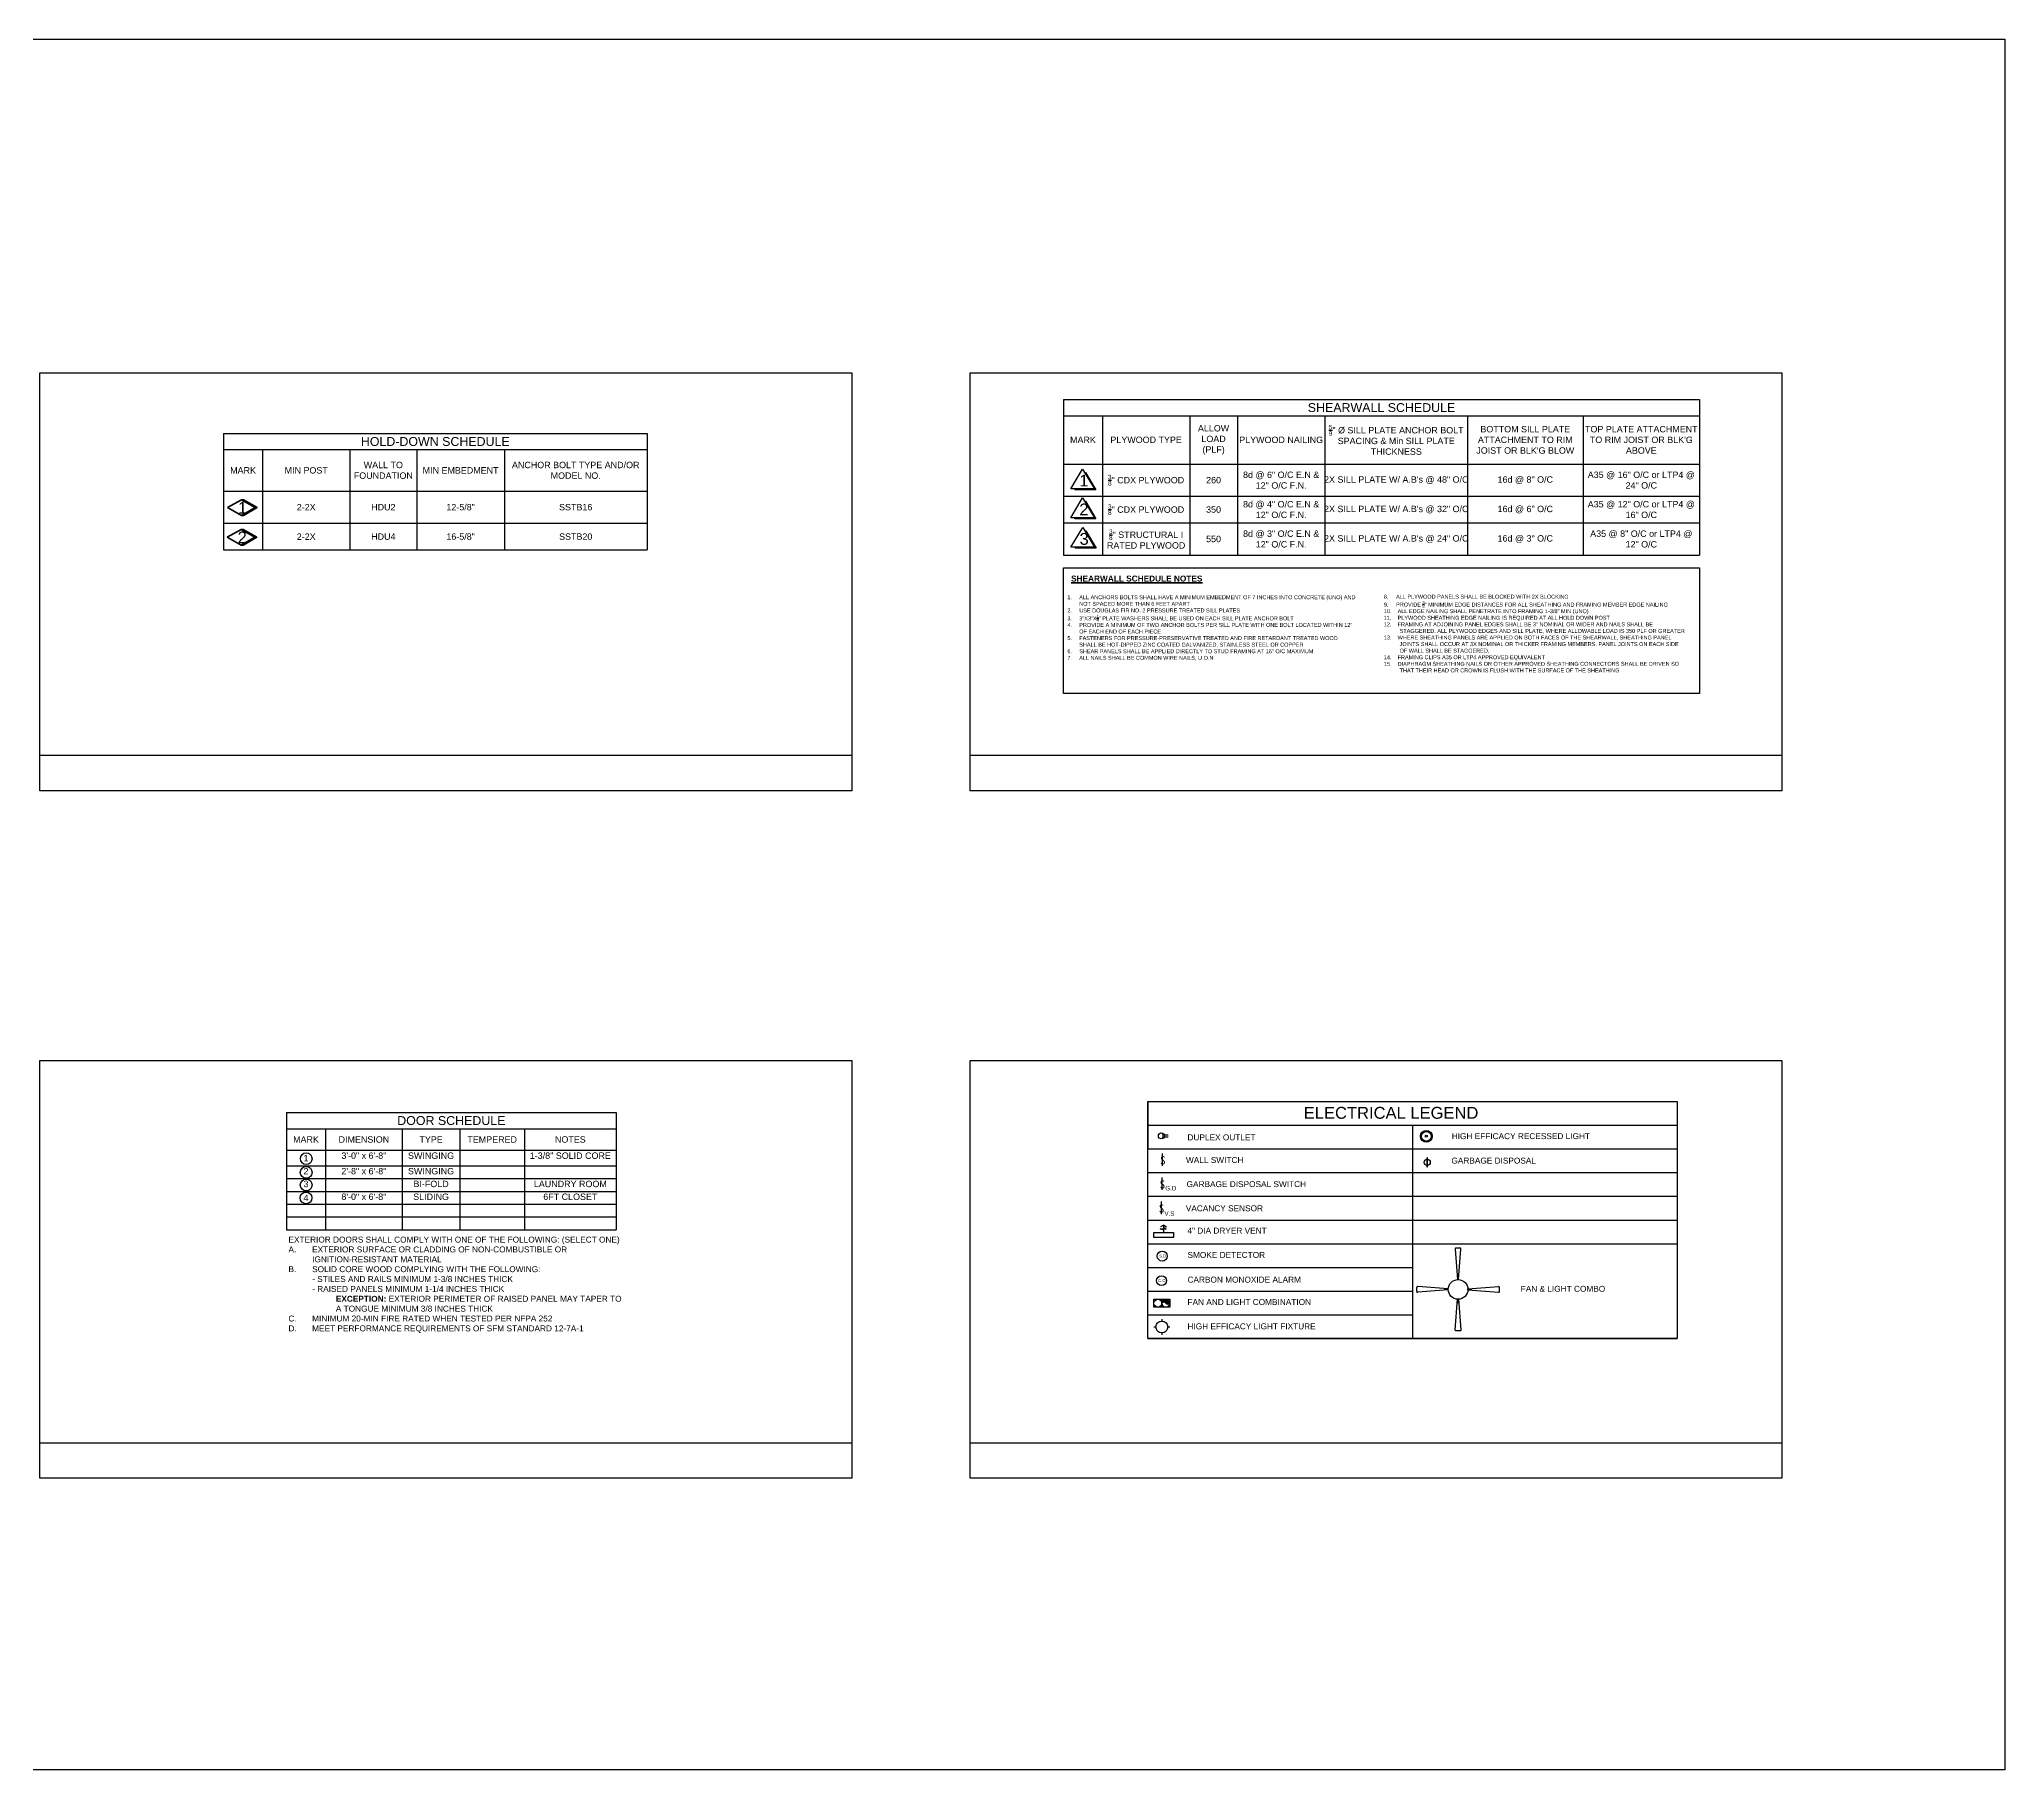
# Model space of a CAD drawing. Header units: inches. Extents: x -350 to 3672, y -1325 to 3943.
# Drawn here: x 1832 to 2828, y 344 to 1221 of the extents above; entities that cross this region are included whole.
import ezdxf

# ---------------------------------------------------------------- set-up
doc = ezdxf.new("R2010")
doc.units = ezdxf.units.IN
doc.header["$MEASUREMENT"] = 0
doc.linetypes.add('DASHED2', pattern=[0.375, 0.25, -0.125])
for name, color, linetype in [('Electrical - Components', 40, 'Continuous'), ('Electrical - Schedules', 40, 'Continuous'), ('F.P. - Schedules', 4, 'Continuous')]:
    doc.layers.add(name, color=color, linetype=linetype)
doc.styles.get("Standard").update_dxf_attribs({"font": 'arial.ttf'})

# ---------------------------------------------------------------- blocks, each defined once
blk = doc.blocks.new('*T66')
at = {"layer": 'F.P. - Schedules', "color": 0, "linetype": 'ByBlock', "lineweight": -2, "transparency": 16777216}
for p, q in [((0, 0), (167.13, 0)), ((0, 0), (0, -59.4)), ((167.13, 0), (167.13, -59.4)), ((0, -8.16), (167.13, -8.16)), ((19.79, -8.16), (19.79, -59.4)), ((58.66, -8.16), (58.66, -59.4)), ((87.9, -8.16), (87.9, -59.4)), ((120.58, -8.16), (120.58, -59.4)), ((0, -19.13), (167.13, -19.13)), ((0, -27), (167.13, -27)), ((0, -33.48), (167.13, -33.48)), ((0, -39.96), (167.13, -39.96)), ((0, -46.44), (167.13, -46.44)), ((0, -52.92), (167.13, -52.92)), ((0, -59.4), (167.13, -59.4))]:
    blk.add_line(p, q, dxfattribs=at)
at = {"layer": 'F.P. - Schedules', "color": 0, "transparency": 16777216}
for s, insert, char_height, width, attachment_point in [('DOOR SCHEDULE', (83.56, -4.08), 4.5, 164.9669, 5), ('MARK', (9.9, -13.64), 3.24, 17.6319, 5), ('DIMENSION', (39.23, -13.64), 3.24, 36.7066, 5), ('TYPE', (73.28, -13.64), 3.24, 27.0814, 5), ('TEMPERED', (104.24, -13.64), 3.24, 30.5247, 5), ('NOTES', (143.86, -13.64), 3.24, 44.3823, 5), ('2', (9.9, -28.08), 3.24, 17.6319, 2), ('1', (9.9, -23.06), 3.24, 17.6319, 5), ('3\'-0" x 6\'-8"', (39.23, -20.21), 3.24, 36.7066, 2), ('2\'-8" x 6\'-8"', (39.23, -28.08), 3.24, 36.7066, 2), ('SWINGING', (73.28, -20.21), 3.24, 27.0814, 2), ('SWINGING', (73.28, -28.08), 3.24, 27.0814, 2), ('1-3/8" SOLID CORE', (143.86, -20.21), 3.24, 44.3823, 2), ('3', (9.9, -34.56), 3.24, 17.6319, 2), ('BI-FOLD', (73.28, -34.56), 3.24, 27.0814, 2), ('LAUNDRY ROOM', (143.86, -34.56), 3.24, 44.3823, 2), ('4', (9.9, -43.2), 3.24, 17.6319, 5), ('8\'-0" x 6\'-8"', (39.23, -41.04), 3.24, 36.7066, 2), ('SLIDING', (73.28, -41.04), 3.24, 27.0814, 2), ('6FT CLOSET', (143.86, -41.04), 3.24, 44.3823, 2)]:
    blk.add_mtext(s, dxfattribs=dict(at, insert=insert, char_height=char_height, width=width, attachment_point=attachment_point))
blk = doc.blocks.new('*T64')
at = {"color": 0, "linetype": 'ByBlock', "lineweight": -2, "transparency": 16777216}
for p, q in [((0, 0), (214.63, 0)), ((0, 0), (0, -59.05)), ((214.63, 0), (214.63, -59.05)), ((0, -8.16), (214.63, -8.16)), ((19.79, -8.16), (19.79, -59.05)), ((64, -8.16), (64, -59.05)), ((97.97, -8.16), (97.97, -59.05)), ((142.34, -8.16), (142.34, -59.05)), ((0, -29.21), (214.63, -29.21)), ((0, -45.52), (214.63, -45.52)), ((0, -59.05), (214.63, -59.05))]:
    blk.add_line(p, q, dxfattribs=at)
at = {"color": 0, "transparency": 16777216, "attachment_point": 5}
for s, insert, char_height, width in [('HOLD-DOWN SCHEDULE', (107.31, -4.08), 4.5, 212.4676), ('MARK', (9.9, -18.68), 3.24, 17.6319), ('MIN POST', (41.9, -18.68), 3.24, 42.0491), ('WALL TO FOUNDATION', (80.99, -18.68), 3.24, 31.8106), ('MIN EMBEDMENT', (120.16, -18.68), 3.24, 42.21), ('\\A1;{\\H1x;ANCHOR BOLT TYPE AND/OR MODEL NO.}', (178.48, -18.68), 3.24, 70.1261), ('\\A1;{\\H1x;2-2X}', (41.9, -37.36), 3.24, 42.0491), ('HDU2', (80.99, -37.36), 3.24, 31.8106), ('12-5/8"', (120.16, -37.36), 3.24, 42.21), ('SSTB16', (178.48, -37.36), 3.24, 70.1261), ('\\A1;{\\H1x;2-2X}', (41.9, -52.29), 3.24, 42.0491), ('HDU4', (80.99, -52.29), 3.24, 31.8106), ('16-5/8"', (120.16, -52.29), 3.24, 42.21), ('SSTB20', (178.48, -52.29), 3.24, 70.1261)]:
    blk.add_mtext(s, dxfattribs=dict(at, insert=insert, char_height=char_height, width=width))
blk = doc.blocks.new('*T62')
at = {"color": 0, "linetype": 'ByBlock', "lineweight": -2, "transparency": 16777216}
for p, q in [((0, 0), (322.4, 0)), ((0, 0), (0, -78.83)), ((322.4, 0), (322.4, -78.83)), ((0, -8.16), (322.4, -8.16)), ((19.79, -8.16), (19.79, -78.83)), ((64, -8.16), (64, -78.83)), ((88.16, -8.16), (88.16, -78.83)), ((132.53, -8.16), (132.53, -78.83)), ((204.81, -8.16), (204.81, -78.83)), ((263.31, -8.16), (263.31, -78.83)), ((0, -32.67), (322.4, -32.67)), ((0, -48.98), (322.4, -48.98)), ((0, -62.52), (322.4, -62.52)), ((0, -78.83), (322.4, -78.83))]:
    blk.add_line(p, q, dxfattribs=at)
at = {"color": 0, "transparency": 16777216, "attachment_point": 5}
for s, insert, char_height, width in [('SHEARWALL SCHEDULE', (161.2, -4.08), 4.5, 320.2439), ('MARK', (9.9, -20.41), 3.24, 17.6319), ('PLYWOOD TYPE', (41.9, -20.41), 3.24, 42.0491), ('ALLOW LOAD (PLF)', (76.08, -20.41), 3.24, 21.9969), ('PLYWOOD NAILING', (110.34, -20.41), 3.24, 42.21), ('\\A1;{\\H0.7x;\\S5/9;}" %%C SILL PLATE ANCHOR BOLT SPACING & Min SILL PLATE THICKNESS', (168.67, -20.41), 3.24, 70.1261), ("BOTTOM SILL PLATE ATTACHMENT TO RIM JOIST OR BLK'G BLOW", (234.06, -20.41), 3.24, 56.3352), ("TOP PLATE ATTACHMENT TO RIM JOIST OR BLK'G ABOVE", (292.86, -20.41), 3.24, 56.9348), ('\\A1;{\\H0.7x;\\S3/8;}" CDX PLYWOOD', (41.9, -40.83), 3.24, 42.0491), ('260', (76.08, -40.83), 3.24, 21.9969), ('8d @ 6" O/C E.N & 12" O/C F.N.', (110.34, -40.83), 3.24, 42.21), ('2X SILL PLATE W/ A.B\'s @ 48" O/C', (168.67, -40.83), 3.24, 70.1261), ('16d @ 8" O/C', (234.06, -40.83), 3.24, 56.3352), ('A35 @ 16" O/C or LTP4 @ 24" O/C', (292.86, -40.83), 3.24, 56.9348), ('\\A1;{\\H0.7x;\\S3/8;}" CDX PLYWOOD', (41.9, -55.75), 3.24, 42.0491), ('350', (76.08, -55.75), 3.24, 21.9969), ('8d @ 4" O/C E.N & 12" O/C F.N.', (110.34, -55.75), 3.24, 42.21), ('2X SILL PLATE W/ A.B\'s @ 32" O/C', (168.67, -55.75), 3.24, 70.1261), ('16d @ 6" O/C', (234.06, -55.75), 3.24, 56.3352), ('A35 @ 12" O/C or LTP4 @ 16" O/C', (292.86, -55.75), 3.24, 56.9348), ('\\A1;{\\H0.7x;\\S3/8;}" STRUCTURAL I RATED PLYWOOD', (41.9, -70.67), 3.24, 42.0491), ('550', (76.08, -70.67), 3.24, 21.9969), ('8d @ 3" O/C E.N & 12" O/C F.N.', (110.34, -70.67), 3.24, 42.21), ('2X SILL PLATE W/ A.B\'s @ 24" O/C', (168.67, -70.67), 3.24, 70.1261), ('16d @ 3" O/C', (234.06, -70.67), 3.24, 56.3352), ('A35 @ 8" O/C or LTP4 @ 12" O/C', (292.86, -70.67), 3.24, 56.9348)]:
    blk.add_mtext(s, dxfattribs=dict(at, insert=insert, char_height=char_height, width=width))

msp = doc.modelspace()

# ---------------------------------------------------------------- hatches: boundary and pattern name
at = {"transparency": 33554559}
h = msp.add_hatch(color=256, dxfattribs=at)
h.dxf.hatch_style = 1
h.paths.add_polyline_path([(2362.01838, 1001.27969), (2361.51838, 1001.27969), (2366.51274, 992.95575), (2356.30047, 992.95575), (2356.80047, 992.45575), (2367.31274, 992.45575)])
at = {"lineweight": 50, "transparency": 33554636}
h = msp.add_hatch(color=256, dxfattribs=at)
h.dxf.hatch_style = 1
h.paths.add_polyline_path([(1941.22332, 983.43765), (1934.22332, 979.43765), (1935.22332, 979.43765), (1942.22332, 983.43765), (1935.22332, 987.43765), (1934.22332, 987.43765)])
at = {"transparency": 33554559}
h = msp.add_hatch(color=256, dxfattribs=at)
h.dxf.hatch_style = 1
h.paths.add_polyline_path([(2362.01838, 986.61901), (2361.51838, 986.61901), (2366.51274, 978.29508), (2356.30047, 978.29508), (2356.80047, 977.79508), (2367.31274, 977.79508)])
at = {"lineweight": 50, "transparency": 33554636}
h = msp.add_hatch(color=256, dxfattribs=at)
h.dxf.hatch_style = 1
h.paths.add_polyline_path([(1941.05758, 968.36277), (1934.05758, 964.36277), (1935.05758, 964.36277), (1942.05758, 968.36277), (1935.05758, 972.36277), (1934.05758, 972.36277)])
at = {"transparency": 33554559}
h = msp.add_hatch(color=256, dxfattribs=at)
h.dxf.hatch_style = 1
h.paths.add_polyline_path([(2362.14167, 971.71192), (2361.64167, 971.71192), (2366.63603, 963.38798), (2356.42375, 963.38798), (2356.92375, 962.88798), (2367.43603, 962.88798)])
at = {"layer": 'Electrical - Components', "transparency": 33554508}
h = msp.add_hatch(color=256, dxfattribs=at)
h.dxf.hatch_style = 1
h.paths.add_polyline_path([(2535.39604, 653.75108), (2534.98845, 653.75108), (2534.98845, 653.02461, -0.065768562), (2535.39604, 653.02461)])
h.paths.add_polyline_path([(2535.39604, 653.02461, 0.065768562), (2534.98845, 653.02461), (2534.98845, 649.93931, 0.065768562), (2535.39604, 649.93931)])
h.paths.add_polyline_path([(2535.39604, 649.93931, -0.065768562), (2534.98845, 649.93931), (2534.98845, 649.27102), (2535.39604, 649.27102)])
at = {"layer": 'Electrical - Schedules', "transparency": 33554636}
h = msp.add_hatch(color=256, dxfattribs=at)
h.dxf.hatch_style = 1
h.paths.add_polyline_path([(2402.72655, 580.15873, 0.480424377), (2404.72655, 580.15873, 1), (2400.72655, 580.15873, -0.480424377)])

# ---------------------------------------------------------------- linework, layer by layer
at = {"lineweight": 50}
for p, q in [((1927.22332, 983.43765), (1934.22332, 987.43765)), ((1934.22332, 987.43765), (1941.22332, 983.43765)), ((1934.22332, 979.43765), (1927.22332, 983.43765)), ((1941.22332, 983.43765), (1934.22332, 979.43765)), ((1927.05758, 968.36277), (1934.05758, 972.36277)), ((1934.05758, 964.36277), (1927.05758, 968.36277)), ((1934.05758, 972.36277), (1941.05758, 968.36277)), ((1941.05758, 968.36277), (1934.05758, 964.36277))]:
    msp.add_line(p, q, dxfattribs=at)
for p, q in [((1832.15979, 857.89784), (2243.5402, 857.89784)), ((2303.5402, 857.89784), (2714.92061, 857.89784)), ((1832.15979, 509.40329), (2243.5402, 509.40329)), ((2303.5402, 509.40329), (2714.92061, 509.40329))]:
    msp.add_line(p, q)
at = {"color": 3}
msp.add_lwpolyline([(1277.33969, 1220.80623), (2827.87242, 1220.80623), (2827.87242, 343.67722), (1277.33969, 343.67722)], close=True, dxfattribs=at)
for points in [[(1832.15979, 1051.69774), (2243.5402, 1051.69774), (2243.5402, 839.89784), (1832.15979, 839.89784)], [(2303.5402, 1051.69774), (2714.92061, 1051.69774), (2714.92061, 839.89784), (2303.5402, 839.89784)], [(2354.51274, 992.95575), (2360.51274, 1002.95575), (2366.51274, 992.95575)], [(2354.51274, 978.29508), (2360.51274, 988.29508), (2366.51274, 978.29508)], [(2354.63603, 963.38798), (2360.63603, 973.38798), (2366.63603, 963.38798)], [(2350.8569, 952.85759), (2673.26075, 952.85759), (2673.26075, 889.18981), (2350.8569, 889.18981)], [(1832.15979, 703.20319), (2243.5402, 703.20319), (2243.5402, 491.40329), (1832.15979, 491.40329)], [(2303.5402, 703.20319), (2714.92061, 703.20319), (2714.92061, 491.40329), (2303.5402, 491.40329)]]:
    msp.add_lwpolyline(points, close=True)
for points in [[(2361.51838, 1001.27969), (2362.01838, 1001.27969), (2367.31274, 992.45575), (2356.80047, 992.45575), (2356.30047, 992.95575)], [(2361.51838, 986.61901), (2362.01838, 986.61901), (2367.31274, 977.79508), (2356.80047, 977.79508), (2356.30047, 978.29508)], [(2361.64167, 971.71192), (2362.14167, 971.71192), (2367.43603, 962.88798), (2356.92375, 962.88798), (2356.42375, 963.38798)]]:
    msp.add_lwpolyline(points)
at = {"lineweight": 50}
for points in [[(1934.22332, 987.43765), (1935.22332, 987.43765), (1942.22332, 983.43765), (1935.22332, 979.43765), (1934.22332, 979.43765)], [(1934.05758, 972.36277), (1935.05758, 972.36277), (1942.05758, 968.36277), (1935.05758, 964.36277), (1934.05758, 964.36277)]]:
    msp.add_lwpolyline(points, dxfattribs=at)
at = {"layer": 'Electrical - Components'}
msp.add_lwpolyline([(2534.98845, 649.27102), (2535.39604, 649.27102), (2535.39604, 653.75108), (2534.98845, 653.75108)], close=True, dxfattribs=at)
msp.add_circle((2535.19224, 651.48196), 1.55605, dxfattribs=at)
at = {"layer": 'Electrical - Schedules'}
for p, q in [((2393.68089, 682.31641), (2393.68089, 670.31641)), ((2393.68089, 670.31641), (2661.81921, 670.31641)), ((2393.68089, 670.31641), (2393.68089, 658.31641)), ((2527.75005, 670.31641), (2527.75005, 562.31641)), ((2393.68089, 658.31641), (2661.81921, 658.31641)), ((2400.946, 665.42761), (2403.946, 665.42761)), ((2400.946, 664.42761), (2403.946, 664.42761)), ((2401.1216, 649.75535), (2401.1216, 656.05535)), ((2393.68089, 646.31641), (2661.81921, 646.31641)), ((2400.89022, 637.5597), (2400.89022, 643.8597)), ((2393.68089, 634.31641), (2661.81921, 634.31641)), ((2400.49183, 625.3186), (2400.49183, 631.6186)), ((2393.68089, 622.31641), (2661.81921, 622.31641)), ((2401.64773, 617.24148), (2399.94402, 617.80471)), ((2399.94402, 617.80471), (2402.98741, 617.80471)), ((2401.64773, 619.67612), (2399.98302, 618.93535)), ((2401.64773, 618.38953), (2401.64773, 619.67612)), ((2401.64773, 619.67612), (2403.07156, 618.93535)), ((2402.98741, 617.80471), (2401.64773, 618.38953)), ((2393.68089, 610.31641), (2661.81921, 610.31641)), ((2401.64773, 616.01898), (2401.64773, 617.24148)), ((2393.68089, 598.31641), (2527.75005, 598.31641)), ((2529.86617, 586.15644), (2529.86617, 588.07527)), ((2545.86617, 587.36585), (2530.40511, 588.57375)), ((2550.86617, 592.11585), (2550.86617, 594.11585)), ((2555.86617, 587.36585), (2571.32722, 588.57375)), ((2571.86617, 586.15644), (2571.86617, 588.07527)), ((2393.68089, 586.31641), (2527.75005, 586.31641)), ((2400.72655, 582.15873), (2400.72655, 578.15873)), ((2545.86617, 586.86585), (2530.40511, 585.65796)), ((2545.86617, 587.11585), (2543.86617, 587.11585)), ((2550.86617, 582.11585), (2550.86617, 580.11585)), ((2555.86617, 586.86585), (2555.86617, 587.36585)), ((2555.86617, 587.11585), (2557.86617, 587.11585)), ((2555.86617, 586.86585), (2571.32722, 585.65796)), ((2393.68089, 574.31641), (2527.75005, 574.31641)), ((2396.7135, 568.10262), (2397.7135, 568.10262)), ((2400.7135, 572.10262), (2400.7135, 571.10262)), ((2403.7135, 568.10262), (2404.7135, 568.10262)), ((2393.68089, 562.31641), (2527.75005, 562.31641)), ((2400.7135, 565.10262), (2400.7135, 564.10262)), ((2527.75005, 562.31641), (2661.81921, 562.31641))]:
    msp.add_line(p, q, dxfattribs=at)
for points in [[(2393.68089, 682.31641), (2661.81921, 682.31641), (2661.81921, 562.31641), (2393.68089, 562.31641)], [(2396.73932, 616.01898), (2406.55615, 616.01898), (2406.55615, 613.48755), (2396.73932, 613.48755)]]:
    msp.add_lwpolyline(points, close=True, dxfattribs=at)
for points in [[(2549.90675, 608.11585, 0.437238271), (2549.40827, 607.57691), (2550.61617, 592.11585), (2551.11617, 592.11585), (2552.32406, 607.57691, 0.437238271), (2551.82558, 608.11585)], [(2549.90675, 566.11585, -0.437238271), (2549.40827, 566.6548), (2550.61617, 582.11585), (2551.11617, 582.11585), (2552.32406, 566.6548, -0.437238271), (2551.82558, 566.11585)]]:
    msp.add_lwpolyline(points, format="xyb", close=True, dxfattribs=at)
msp.add_lwpolyline([(2396.72655, 578.15873), (2396.72655, 582.15873), (2404.72655, 582.15873), (2404.72655, 578.15873), (2396.72655, 578.15873)], dxfattribs=at)
for centre, radius in [((2534.7482, 664.76006), 3), ((2400.446, 664.92761), 1.5), ((2534.7482, 664.76006), 2.5), ((2534.7482, 664.76006), 0.5), ((2400.89226, 604.00396), 2.5), ((2400.56083, 591.58457), 2.5), ((2550.86617, 587.11585), 5), ((2398.72655, 580.15873), 2), ((2402.72655, 580.15873), 2), ((2400.7135, 568.10262), 3)]:
    msp.add_circle(centre, radius, dxfattribs=at)
for centre, radius, start, end in [((2530.36617, 588.07527), 0.5, 85.53284094, 180), ((2571.36617, 588.07527), 0.5, 0, 94.46715906), ((2401.72655, 579.3582), 1.28096, 38.67847112, 141.32152888), ((2402.72655, 580.15873), 2, 180, 0), ((2403.72655, 580.95927), 1.28096, 218.67847112, 321.32152888), ((2530.36617, 586.15644), 0.5, 180, 274.46715906), ((2571.36617, 586.15644), 0.5, 265.53284094, 0)]:
    msp.add_arc(centre, radius, start, end, dxfattribs=at)
at = {"layer": 'F.P. - Schedules'}
for centre in [(1967.07732, 646.44924), (1967.11072, 653.38171), (1967.07732, 640.06577), (1966.97798, 633.52751)]:
    msp.add_circle(centre, 2.97329, dxfattribs=at)

# ---------------------------------------------------------------- block references
for name, p in [('*T62', (2350.8569, 1038.17072)), ('*T64', (1925.18801, 1020.98823)), ('*T66', (1957.08359, 676.76769))]:
    msp.add_blockref(name, p)

# ---------------------------------------------------------------- texts
at = {"char_height": 6, "attachment_point": 1}
for s, insert in [('1', (2358.89086, 1000.1385)), ('1', (1932.5026, 986.3553)), ('2', (2358.89086, 985.47782)), ('2', (1932.33686, 971.28043)), ('3', (2359.01414, 970.57073))]:
    msp.add_mtext_dynamic_manual_height_columns(s, width=6.4632211, gutter_width=1, heights=[0], dxfattribs=dict(at, insert=insert))
at = {"lineweight": 50, "attachment_point": 1}
for s, width, heights, insert, char_height in [('{\\fArial|b1|i0|c0|p34;\\LSHEARWALL SCHEDULE NOTES}', 139.7896955, [0], (2354.69999, 948.96643), 3), ('\\A1;\\pxi-3,l4,t4;1.^IALL ANCHORS BOLTS SHALL HAVE A MINIMUM EMBEDMENT OF 7 INCHES INTO CONCRETE (UNO) AND NOT SPACED MORE THAN 6 FEET APART\\P2.^IUSE DOUGLAS FIR NO. 2 PRESSURE TREATED SILL PLATES\\P3.^I3"X3"X{\\H0.7x;\\S1/4;}" PLATE WASHERS SHALL BE USED ON EACH SILL PLATE ANCHOR BOLT\\P4.^IPROVIDE A MINIMUM OF TWO ANCHOR BOLTS PER SILL PLATE WITH ONE BOLT LOCATED WITHIN 12" OF EACH END OF EACH PIECE\\P5.^IFASTENERS FOR PRESSURE-PRESERVATIVE TREATED AND FIRE RETARDANT TREATED WOOD SHALL BE HOT-DIPPED ZINC COATED GALVANIZED, STAINLESS STEEL OR COPPER\\P6.^ISHEAR PANELS SHALL BE APPLIED DIRECTLY TO STUD FRAMING AT 16" O/C MAXIMUM\\P7.^IALL NAILS SHALL BE COMMON WIRE NAILS, U.O.N ', 147.78511, [33.3206], (2350.8569, 938.97858), 2), ('\\A1;8.     ALL PLYWOOD PANELS SHALL BE BLOCKED WITH 2X BLOCKING\\P9.     PROVIDE {\\H0.7x;\\S3/8;}" MINIMUM EDGE DISTANCES FOR ALL SHEATHING AND FRAMING MEMBER EDGE NAILING\\P10.    ALL EDGE NAILING SHALL PENETRATE INTO FRAMING 1-3/8" MIN (UNO)\\P11.    PLYWOOD SHEATHING EDGE NAILING IS REQUIRED AT ALL HOLD DOWN POST\\P12.    FRAMING AT ADJOINING PANEL EDGES SHALL BE 3" NOMINAL OR WIDER AND NAILS SHALL BE  ^I   ^I     ^ISTAGGERED. ALL PLYWOOD EDGES AND SILL PLATE, WHERE ALLOWABLE LOAD IS 350 PLF OR GREATER\\P13.    WHERE SHEATHING PANELS ARE APPLIED ON BOTH FACES OF THE SHEARWALL, SHEATHING PANEL ^I^IJOINTS SHALL OCCUR AT 3X NOMINAL OR THICKER FRAMING MEMBERS. PANEL JOINTS ON EACH SIDE ^IOF WALL SHALL BE STAGGERED.\\P14.    FRAMING CLIPS A35 OR LTP4 APPROVED EQUIVALENT\\P15.    DIAPHRAGM SHEATHING NAILS OR OTHER APPROVED SHEATHING CONNECTORS SHALL BE DRIVEN SO ^I^ITHAT THEIR HEAD OR CROWN IS FLUSH WITH THE SURFACE OF THE SHEATHING ', 154.1752625, [0], (2513.22255, 939.27895), 2)]:
    msp.add_mtext_dynamic_manual_height_columns(s, width=width, gutter_width=1, heights=heights, dxfattribs=dict(at, insert=insert, char_height=char_height))
at = {"layer": 'Electrical - Schedules', "attachment_point": 1}
for s, width, heights, insert, char_height in [('ELECTRICAL LEGEND', 201.8473038, [0.3009], (2472.6459, 679.64232), 6), ('DUPLEX OUTLET', 59.1365177, [0], (2413.71487, 665.69588), 3), ('HIGH EFFICACY RECESSED LIGHT', 70.7115559, [0], (2547.6325, 666.31373), 3), ('{\\fBatangChe|b0|i0|c0|p49;S}', 13.0889423, [0], (2399.84987, 654.65379), 4.2), ('WALL SWITCH', 59.1365177, [0], (2412.94716, 654.18887), 3), ('GARBAGE DISPOSAL', 59.1365177, [0], (2547.47897, 653.91418), 3), ('{\\fBatangChe|b0|i0|c0|p49;S}', 13.0889423, [0], (2399.61849, 642.45815), 4.2), ('GARBAGE DISPOSAL SWITCH', 70.7115559, [0], (2413.26345, 641.99596), 3), ('{\\fBatangChe|b0|i0|c0|p49;S}', 13.0889423, [0], (2399.2201, 630.21704), 4.2), ('VACANCY SENSOR', 70.7115559, [0], (2412.86506, 629.75486), 3), ('4" DIA DRYER VENT', 59.1365177, [0], (2413.71487, 618.41544), 3), ('S.D', 8.6881481, [0], (2399.35876, 604.79455), 1.5), ('SMOKE DETECTOR', 59.1365177, [0], (2413.71487, 606.1229), 3), ('C.O', 8.6881481, [0], (2398.8582, 592.37516), 1.5), ('CARBON MONOXIDE ALARM', 59.1365177, [0], (2413.71487, 593.57869), 3), ('FAN & LIGHT COMBO', 70.7115559, [0], (2582.58948, 588.93455), 3), ('FAN AND LIGHT COMBINATION', 69.4534152, [0], (2413.71487, 582.25215), 3), ('HIGH EFFICACY LIGHT FIXTURE', 70.7115559, [0], (2413.71487, 569.92704), 3)]:
    msp.add_mtext_dynamic_manual_height_columns(s, width=width, gutter_width=1, heights=heights, dxfattribs=dict(at, insert=insert, char_height=char_height))
at = {"layer": 'Electrical - Schedules', "linetype": 'DASHED2', "char_height": 2.25, "attachment_point": 1}
for s, insert in [('G.D', (2402.49238, 639.58063)), ('V.S', (2402.03891, 626.703))]:
    msp.add_mtext_dynamic_manual_height_columns(s, width=3.4891004, gutter_width=1, heights=[0], dxfattribs=dict(at, insert=insert))
at = {"layer": 'F.P. - Schedules', "insert": (1958.10053, 613.88752), "char_height": 3, "width": 171.5944666, "attachment_point": 1}
msp.add_mtext('EXTERIOR DOORS SHALL COMPLY WITH ONE OF THE FOLLOWING: (SELECT ONE)\\P\\pxi-4,l4;A.^IEXTERIOR SURFACE OR CLADDING OF NON-COMBUSTIBLE OR IGNITION-RESISTANT MATERIAL\\PB.^ISOLID CORE WOOD COMPLYING WITH THE FOLLOWING:\\P\\pi0,l0;^I- STILES AND RAILS MINIMUM 1-3/8 INCHES THICK\\P^I- RAISED PANELS MINIMUM 1-1/4 INCHES THICK\\P^I^I{\\fArial|b1|i0|c0|p34;EXCEPTION:} EXTERIOR PERIMETER OF RAISED PANEL MAY TAPER TO \\P^I^IA TONGUE MINIMUM 3/8 INCHES THICK\\P\\pi-4,l4;C.^IMINIMUM 20-MIN FIRE RATED WHEN TESTED PER NFPA 252\\PD.^IMEET PERFORMANCE REQUIREMENTS OF SFM STANDARD 12-7A-1', dxfattribs=at)

doc.saveas('drawing.dxf')
